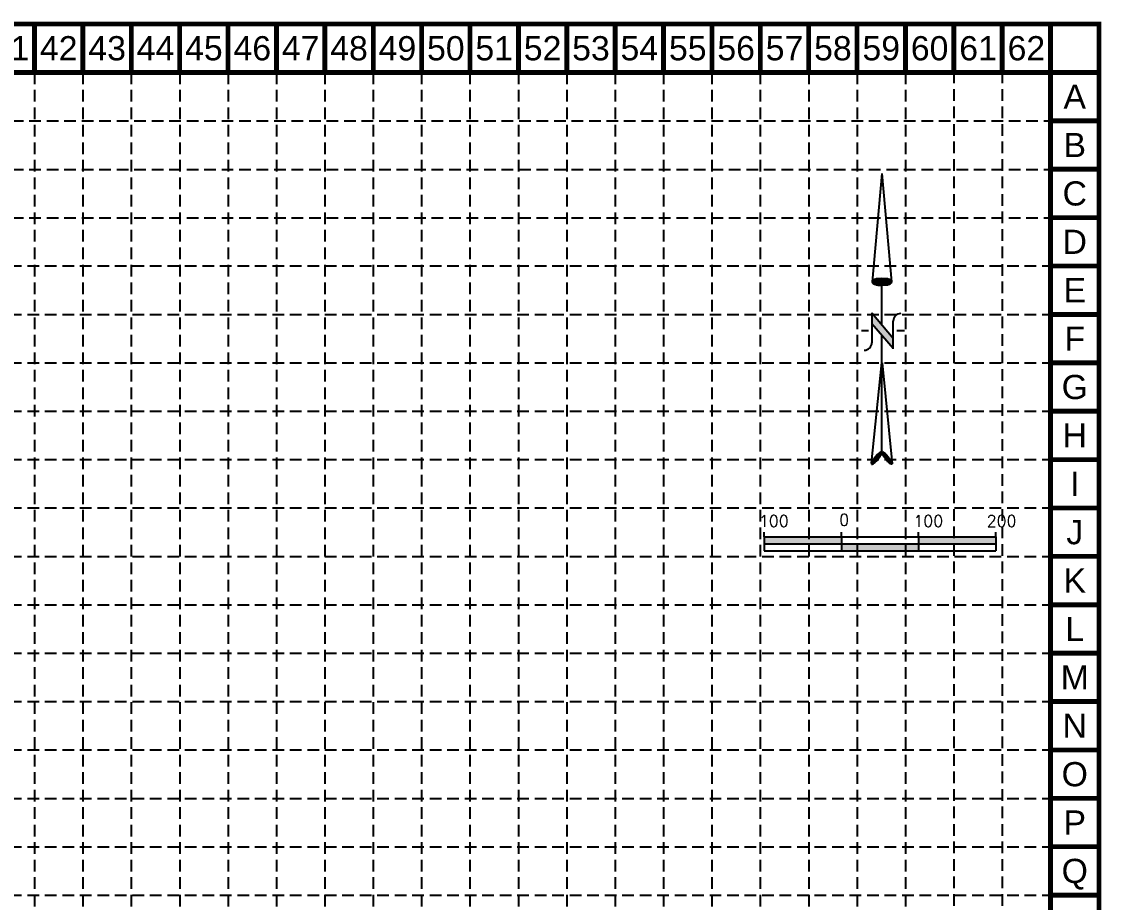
# Model space of a CAD drawing. Extents: x 6153 to 10142, y 8557 to 11052.
# Drawn here: x 8753 to 10142, y 9920 to 11052 of the extents above; entities that cross this region are included whole.
import ezdxf
from ezdxf.enums import TextEntityAlignment as Align

# ---------------------------------------------------------------- set-up
doc = ezdxf.new("R2010")
doc.units = 0
doc.header["$LTSCALE"] = 40
doc.header["$MEASUREMENT"] = 0
doc.linetypes.add('HIDDEN', pattern=[0.375, 0.25, -0.125])
doc.layers.get('0').update_dxf_attribs({"linetype": 'CONTINUOUS'})
for name, color, linetype in [('BASE', 7, 'CONTINUOUS'), ('EROSION BLANKET', 84, 'CONTINUOUS'), ('GRID', 254, 'HIDDEN'), ('NARROW', 7, 'CONTINUOUS')]:
    doc.layers.add(name, color=color, linetype=linetype)
doc.styles.add('L120', font='simplex.shx', dxfattribs={"height": 4.8})
doc.styles.get("Standard").update_dxf_attribs({"font": 'ARIAL.TTF'})

# ---------------------------------------------------------------- blocks, each defined once
blk = doc.blocks.new('North Arrow')
at = {"layer": 'NARROW'}
for p, q in [((32.43, 3.06), (32.43, 4.63)), ((28.77, -2.09), (34.02, 2.32)), ((36.18, 2.33), (30.46, 2.33)), ((36.16, 2.32), (31.04, -2.09)), ((0, 0), (22.36, 2)), ((0, 0), (22.33, -2.02)), ((39.1, 0.01), (59.96, 2.11)), ((31.2, -0.05), (21.66, -0.05)), ((21.66, -0.05), (21.66, -0.05)), ((28.77, -2.09), (34.95, -2.09)), ((57.45, -0.05), (33.41, -0.05)), ((59.83, -2.14), (39.04, -0.01)), ((57.69, -0.03), (57.77, -0.01)), ((57.77, -0.05), (57.69, -0.03)), ((32.43, -4.26), (32.43, -2.8))]:
    blk.add_line(p, q, dxfattribs=at)
blk.add_lwpolyline([(22.36, -2.03), (22.59, -1.93, 0.091577), (22.87, -1.44, 0.048306), (23.03, -0.75), (23.07, -0.01), (23.01, 0.82, 0.048306), (22.87, 1.42, 0.091577), (22.59, 1.91), (22.36, 2.01), (22.14, 1.91, 0.091577), (21.86, 1.42, 0.048306), (21.72, 0.82), (21.66, -0.01), (21.72, -0.83, 0.048306), (21.86, -1.44, 0.091577), (22.14, -1.93)], format="xyb", close=True, dxfattribs=at)
for points in [[(57.46, -0.03), (57.44, 0.08, -0.066818), (57.67, 0.47, -0.03073), (58.01, 0.84), (58.52, 1.29), (59.07, 1.7, -0.03073), (59.5, 1.95, -0.066818), (59.93, 2.1), (60.04, 2.06)], [(60.04, 2.06), (60.05, 1.95, -0.066818), (59.82, 1.56, -0.03073), (59.43, 1.14), (58.97, 0.74), (58.42, 0.33, -0.03073), (57.99, 0.08, -0.036692), (57.76, -0.02)], [(57.46, -0.04), (57.44, -0.15, 0.066818), (57.67, -0.54, 0.03073), (58.01, -0.9), (58.52, -1.36), (59.07, -1.77, 0.03073), (59.5, -2.02, 0.066818), (59.93, -2.17), (60.04, -2.13)], [(60.04, -2.13), (60.05, -2.01, 0.066818), (59.82, -1.63, 0.03073), (59.43, -1.2), (58.97, -0.8), (58.42, -0.4, 0.03073), (57.99, -0.15, 0.036692), (57.76, -0.05)]]:
    blk.add_lwpolyline(points, format="xyb", dxfattribs=at)
for centre, start, end in [((30.46, 3.86), 178.8769, 270), ((34.95, -3.62), 358.8769, 90)]:
    blk.add_arc(centre, 1.53, start, end, dxfattribs=at)
for points in [[(31.05, -2.09), (36.15, 2.36), (28.75, -2.06), (34.01, 2.36)], [(23.03, -0.76), (21.67, -0.05), (23.07, -0.05), (21.72, 0.82)], [(23.07, -0.05), (21.72, 0.82), (23.02, 0.75), (21.85, 1.42)], [(23.02, 0.75), (21.85, 1.42), (22.87, 1.44), (22.14, 1.91)], [(22.87, 1.44), (22.14, 1.91), (22.59, 1.91), (22.36, 2)], [(57.44, 0.08), (57.7, -0.01), (57.5, 0.21), (57.77, -0.01)], [(57.45, -0.04), (57.69, -0.02), (57.44, 0.08), (57.7, -0.01)], [(57.5, 0.21), (57.77, -0.01), (57.6, 0.39), (57.94, 0.06)], [(57.6, 0.39), (57.94, 0.06), (57.68, 0.5), (58.07, 0.13)], [(57.68, 0.5), (58.07, 0.13), (57.84, 0.66), (58.29, 0.26)], [(57.84, 0.66), (58.29, 0.26), (58.03, 0.86), (58.52, 0.41)], [(58.03, 0.86), (58.52, 0.41), (58.26, 1.07), (58.73, 0.57)], [(58.26, 1.07), (58.73, 0.57), (58.52, 1.3), (59.05, 0.81)], [(58.52, 1.3), (59.05, 0.81), (58.7, 1.42), (59.26, 0.99)], [(59.26, 1), (58.69, 1.42), (59.45, 1.15), (59, 1.65)], [(59.45, 1.15), (59, 1.65), (59.62, 1.34), (59.28, 1.82)], [(59.62, 1.34), (59.28, 1.82), (59.81, 1.55), (59.49, 1.95)], [(59.81, 1.55), (59.49, 1.95), (59.93, 1.73), (59.69, 2.04)], [(59.93, 1.73), (59.69, 2.04), (60.05, 1.94), (59.93, 2.1)], [(60.05, 1.94), (59.93, 2.1), (60.04, 2.06)], [(22.87, -1.44), (21.72, -0.87), (23.03, -0.76), (21.67, -0.05)], [(22.58, -1.93), (21.86, -1.45), (22.87, -1.44), (21.72, -0.87)], [(22.36, -2.01), (22.14, -1.93), (22.58, -1.93), (21.86, -1.45)], [(57.44, -0.14), (57.69, -0.02), (57.45, -0.04), (57.69, -0.02)], [(57.46, -0.19), (57.7, -0.03), (57.44, -0.14), (57.69, -0.02)], [(57.53, -0.33), (57.76, -0.05), (57.46, -0.19), (57.7, -0.03)], [(57.63, -0.48), (57.9, -0.1), (57.53, -0.33), (57.76, -0.05)], [(57.78, -0.66), (58.09, -0.2), (57.63, -0.48), (57.9, -0.1)], [(57.97, -0.87), (58.34, -0.35), (57.78, -0.66), (58.09, -0.2)], [(58.24, -1.11), (58.61, -0.54), (57.97, -0.87), (58.34, -0.35)], [(58.61, -1.43), (58.93, -0.77), (58.24, -1.11), (58.61, -0.54)], [(58.91, -1.64), (59.2, -1), (58.61, -1.43), (58.93, -0.77)], [(59.12, -1.79), (59.57, -1.36), (58.92, -1.65), (59.2, -1.01)], [(59.35, -1.93), (59.81, -1.62), (59.12, -1.79), (59.57, -1.36)], [(59.54, -1.32), (59.41, -1.18), (59.21, -1.01)], [(59.58, -2.05), (59.93, -1.79), (59.35, -1.93), (59.81, -1.62)], [(59.78, -2.13), (60.05, -2.01), (59.58, -2.05), (59.93, -1.79)], [(59.92, -2.17), (60.04, -2.13), (59.78, -2.13), (60.05, -2.01)]]:
    blk.add_solid(points, dxfattribs=at)
blk = doc.blocks.new('A$C4CD5382E')
h = blk.add_hatch(color=7)
h.paths.add_polyline_path([(106.8, 9), (106.8, 18), (6.8, 18), (6.8, 9)])
h.paths.add_polyline_path([(106.8, 9), (106.8, 0), (206.8, 0), (206.8, 9)])
h.paths.add_polyline_path([(206.8, 18), (206.8, 9), (306.8, 9), (306.8, 18)])
at = {"color": 7}
for p, q in [((6.8, 18), (6.8, 24)), ((6.8, 18), (106.8, 18)), ((6.8, 18), (6.8, 0)), ((106.8, 18), (106.8, 24)), ((106.8, 18), (306.8, 18)), ((106.8, 18), (106.8, 0)), ((206.8, 18), (206.8, 24)), ((206.8, 18), (206.8, 0)), ((306.8, 18), (306.8, 24)), ((306.8, 18), (306.8, 0)), ((6.8, 9), (306.8, 9)), ((6.8, 0), (106.8, 0)), ((106.8, 0), (306.8, 0))]:
    blk.add_line(p, q, dxfattribs=at)
at = {"color": 7, "style": 'L120'}
for s, p in [('100', (0, 31.2)), ('0', (104, 32.6)), ('100', (200, 31.2)), ('200', (294.9, 31.2))]:
    blk.add_text(s, height=15, dxfattribs=at).set_placement(p)

msp = doc.modelspace()

# ---------------------------------------------------------------- linework, layer by layer
at = {"layer": 'BASE', "color": 9}
msp.add_line((10076.7, 10987), (10076.7, 8622.1), dxfattribs=at)
at = {"layer": 'BASE', "const_width": 6.22}
for points in [[(6156, 8559.9), (10139, 8559.9), (10139, 11049.3), (6156, 11049.3)], [(6218.2, 8622.1), (10076.7, 8622.1), (10076.7, 10987), (6218.2, 10987)]]:
    msp.add_lwpolyline(points, close=True, dxfattribs=at)
for points in [[(8769.8, 10987), (8769.8, 11049.3)], [(8832, 10987), (8832, 11049.3)], [(8894.3, 10987), (8894.3, 11049.3)], [(8956.5, 10987), (8956.5, 11049.3)], [(9018.7, 10987), (9018.7, 11049.3)], [(9081, 10987), (9081, 11049.3)], [(9143.2, 10987), (9143.2, 11049.3)], [(9205.5, 10987), (9205.5, 11049.3)], [(9267.7, 10987), (9267.7, 11049.3)], [(9329.9, 10987), (9329.9, 11049.3)], [(9392.2, 10987), (9392.2, 11049.3)], [(9454.4, 10987), (9454.4, 11049.3)], [(9516.6, 10987), (9516.6, 11049.3)], [(9578.9, 10987), (9578.9, 11049.3)], [(9641.1, 10987), (9641.1, 11049.3)], [(9703.3, 10987), (9703.3, 11049.3)], [(9765.6, 10987), (9765.6, 11049.3)], [(9827.8, 10987), (9827.8, 11049.3)], [(9890, 10987), (9890, 11049.3)], [(9952.3, 10987), (9952.3, 11049.3)], [(10014.5, 10987), (10014.5, 11049.3)], [(10076.7, 10987), (10076.7, 11049.3)], [(10139, 10987), (10139, 11049.3)], [(10139, 10987), (10076.7, 10987)], [(10139, 10924.8), (10076.7, 10924.8)], [(10139, 10862.6), (10076.7, 10862.6)], [(10139, 10800.3), (10076.7, 10800.3)], [(10139, 10738.1), (10076.7, 10738.1)], [(10139, 10675.8), (10076.7, 10675.8)], [(10139, 10613.6), (10076.7, 10613.6)], [(10139, 10551.4), (10076.7, 10551.4)], [(10139, 10489.1), (10076.7, 10489.1)], [(10139, 10426.9), (10076.7, 10426.9)], [(10139, 10364.7), (10076.7, 10364.7)], [(10139, 10302.4), (10076.7, 10302.4)], [(10139, 10240.2), (10076.7, 10240.2)], [(10139, 10178), (10076.7, 10178)], [(10139, 10115.7), (10076.7, 10115.7)], [(10139, 10053.5), (10076.7, 10053.5)], [(10139, 9991.3), (10076.7, 9991.3)], [(10139, 9929), (10076.7, 9929)]]:
    msp.add_lwpolyline(points, dxfattribs=at)
at = {"layer": 'GRID', "color": 252, "linetype": 'HIDDEN', "ltscale": 1.5}
for p, q in [((8769.8, 10987), (8769.8, 8808.6)), ((8832, 10987), (8832, 8808.6)), ((8894.3, 10987), (8894.3, 8808.6)), ((8956.5, 10987), (8956.5, 8808.6)), ((9018.7, 10987), (9018.7, 8808.6)), ((9081, 10987), (9081, 8808.6)), ((9143.2, 10987), (9143.2, 8808.6)), ((9205.5, 10987), (9205.5, 8808.6)), ((9267.7, 10987), (9267.7, 8808.6)), ((9329.9, 10987), (9329.9, 8808.6)), ((9392.2, 10987), (9392.2, 8808.6)), ((9454.4, 10987), (9454.4, 8808.6)), ((9516.6, 10987), (9516.6, 8808.6)), ((9578.9, 10987), (9578.9, 8808.6)), ((9641.1, 10987), (9641.1, 8808.6)), ((9703.3, 10987), (9703.3, 8808.6)), ((9765.6, 10987), (9765.6, 8808.6)), ((9827.8, 10987), (9827.8, 8808.6)), ((9890, 10987), (9890, 8808.6)), ((9952.1, 10988), (9952.1, 8808.6)), ((10014.4, 10988), (10014.4, 8808.6)), ((6220.5, 10924.6), (10079, 10924.6)), ((6220.5, 10862.3), (10079, 10862.3)), ((6220.5, 10800.1), (10079, 10800.1)), ((6218.2, 10738.1), (10076.7, 10738.1)), ((6218.2, 10675.8), (10076.7, 10675.8)), ((6218.2, 10613.6), (10076.7, 10613.6)), ((6218.2, 10551.4), (10076.7, 10551.4)), ((6218.2, 10489.1), (10076.7, 10489.1)), ((6218.2, 10426.9), (10076.7, 10426.9)), ((6218.2, 10364.7), (10076.7, 10364.7)), ((6218.2, 10302.4), (10076.7, 10302.4)), ((6218.2, 10240.2), (10076.7, 10240.2)), ((6218.2, 10178), (10076.7, 10178)), ((6218.2, 10115.7), (10076.7, 10115.7)), ((6218.2, 10053.5), (10076.7, 10053.5)), ((6218.2, 9991.3), (10076.7, 9991.3)), ((6218.2, 9929), (10076.7, 9929))]:
    msp.add_line(p, q, dxfattribs=at)

# ---------------------------------------------------------------- block references
at = {"layer": 'BASE', "xscale": 6.223391999999876, "yscale": 6.223391999999876, "zscale": 6.223391999999258, "rotation": 270}
msp.add_blockref('North Arrow', (9859.8, 10856.9), dxfattribs=at)
at = {"layer": 'EROSION BLANKET', "linetype": 'Continuous', "xscale": 0.9935999999999012, "yscale": 0.9935999999999012, "zscale": 0.9935999999999331}
msp.add_blockref('A$C4CD5382E', (9701.5, 10371.8), dxfattribs=at)

# ---------------------------------------------------------------- texts
at = {"layer": 'BASE'}
for s, height, p in [('41', 31.12, (8738.7, 11018.1)), ('42', 31.12, (8800.9, 11018.1)), ('43', 31.12, (8863.2, 11018.1)), ('44', 31.12, (8925.4, 11018.1)), ('45', 31.12, (8987.6, 11018.1)), ('46', 31.12, (9049.9, 11018.1)), ('47', 31.12, (9112.1, 11018.1)), ('48', 31.12, (9174.3, 11018.1)), ('49', 31.12, (9236.6, 11018.1)), ('50', 31.12, (9298.8, 11018.1)), ('51', 31.12, (9361, 11018.1)), ('52', 31.12, (9423.3, 11018.1)), ('53', 31.12, (9485.5, 11018.1)), ('54', 31.12, (9547.7, 11018.1)), ('55', 31.12, (9610, 11018.1)), ('56', 31.12, (9672.2, 11018.1)), ('57', 31.12, (9734.4, 11018.1)), ('58', 31.12, (9796.7, 11018.1)), ('59', 31.12, (9858.9, 11018.1)), ('60', 31.12, (9921.1, 11018.1)), ('61', 31.12, (9983.4, 11018.1)), ('62', 31.12, (10045.6, 11018.1)), ('A', 31.1, (10107.8, 10955.9)), ('B', 31.1, (10107.8, 10893.7)), ('C', 31.1, (10107.8, 10831.4)), ('D', 31.1, (10107.8, 10769.2)), ('E', 31.1, (10107.8, 10707)), ('F', 31.1, (10107.8, 10644.7)), ('G', 31.1, (10107.8, 10582.5)), ('H', 31.1, (10107.8, 10520.3)), ('I', 31.1, (10107.8, 10458)), ('J', 31.1, (10107.8, 10395.8)), ('K', 31.1, (10107.8, 10333.6)), ('L', 31.1, (10107.8, 10271.3)), ('M', 31.1, (10107.8, 10209.1)), ('N', 31.1, (10107.8, 10146.9)), ('O', 31.1, (10107.8, 10084.6)), ('P', 31.1, (10107.8, 10022.4)), ('Q', 31.1, (10107.8, 9960.2))]:
    msp.add_text(s, height=height, dxfattribs=at).set_placement(p, align=Align.MIDDLE_CENTER)

doc.saveas('drawing.dxf')
